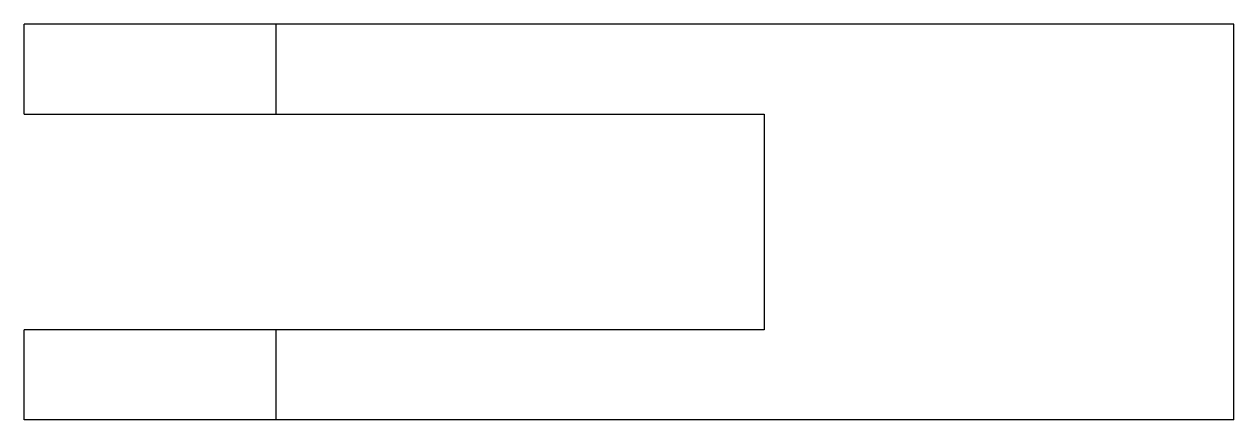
# Model space of a CAD drawing. Header units: metres. Extents: x -21.1 to 46.1, y -22 to 0.
import ezdxf

# ---------------------------------------------------------------- set-up
doc = ezdxf.new("R2010")
doc.units = ezdxf.units.M

msp = doc.modelspace()

# ---------------------------------------------------------------- linework, layer by layer
for points in [[(-21.1, -5), (-21.1, -4.9), (-21.1, -4.8), (-21.1, -4.7), (-21.1, -4.6), (-21.1, -4.5), (-21.1, -4.4), (-21.1, -4.3), (-21.1, -4.2), (-21.1, -4.1), (-21.1, -4), (-21.1, -3.9), (-21.1, -3.8), (-21.1, -3.7), (-21.1, -3.6), (-21.1, -3.5), (-21.1, -3.4), (-21.1, -3.3), (-21.1, -3.2), (-21.1, -3.1), (-21.1, -3), (-21.1, -2.9), (-21.1, -2.8), (-21.1, -2.7), (-21.1, -2.6), (-21.1, -2.5), (-21.1, -2.4), (-21.1, -2.3), (-21.1, -2.2), (-21.1, -2.1), (-21.1, -2), (-21.1, -1.9), (-21.1, -1.8), (-21.1, -1.7), (-21.1, -1.6), (-21.1, -1.5), (-21.1, -1.4), (-21.1, -1.3), (-21.1, -1.2), (-21.1, -1.1), (-21.1, -1), (-21.1, -0.9), (-21.1, -0.8), (-21.1, -0.7), (-21.1, -0.6), (-21.1, -0.5), (-21.1, -0.4), (-21.1, -0.3), (-21.1, -0.2), (-21.1, -0.1), (-21.1, 0)], [(-7.1, 0), (-7.149, 0), (-7.198, 0), (-7.247, 0), (-7.338, 0), (-7.483, 0), (-7.628, 0), (-7.773, 0), (-7.993, 0), (-8.227, 0), (-8.46, 0), (-8.716, 0), (-9.026, 0), (-9.337, 0), (-9.647, 0), (-10.001, 0), (-10.373, 0), (-10.744, 0), (-11.122, 0), (-11.536, 0), (-11.951, 0), (-12.365, 0), (-12.792, 0), (-13.228, 0), (-13.664, 0), (-14.1, 0), (-14.536, 0), (-14.972, 0), (-15.408, 0), (-15.835, 0), (-16.249, 0), (-16.664, 0), (-17.078, 0), (-17.456, 0), (-17.827, 0), (-18.199, 0), (-18.553, 0), (-18.863, 0), (-19.174, 0), (-19.484, 0), (-19.74, 0), (-19.973, 0), (-20.207, 0), (-20.427, 0), (-20.572, 0), (-20.717, 0), (-20.862, 0), (-20.953, 0), (-21.002, 0), (-21.051, 0), (-21.1, 0)], [(-7.1, -5), (-7.1, -4.9), (-7.1, -4.8), (-7.1, -4.7), (-7.1, -4.6), (-7.1, -4.5), (-7.1, -4.4), (-7.1, -4.3), (-7.1, -4.2), (-7.1, -4.1), (-7.1, -4), (-7.1, -3.9), (-7.1, -3.8), (-7.1, -3.7), (-7.1, -3.6), (-7.1, -3.5), (-7.1, -3.4), (-7.1, -3.3), (-7.1, -3.2), (-7.1, -3.1), (-7.1, -3), (-7.1, -2.9), (-7.1, -2.8), (-7.1, -2.7), (-7.1, -2.6), (-7.1, -2.5), (-7.1, -2.4), (-7.1, -2.3), (-7.1, -2.2), (-7.1, -2.1), (-7.1, -2), (-7.1, -1.9), (-7.1, -1.8), (-7.1, -1.7), (-7.1, -1.6), (-7.1, -1.5), (-7.1, -1.4), (-7.1, -1.3), (-7.1, -1.2), (-7.1, -1.1), (-7.1, -1), (-7.1, -0.9), (-7.1, -0.8), (-7.1, -0.7), (-7.1, -0.6), (-7.1, -0.5), (-7.1, -0.4), (-7.1, -0.3), (-7.1, -0.2), (-7.1, -0.1), (-7.1, 0)], [(46.1, 0), (45.036, 0), (43.972, 0), (42.908, 0), (41.844, 0), (40.78, 0), (39.716, 0), (38.652, 0), (37.588, 0), (36.524, 0), (35.46, 0), (34.396, 0), (33.332, 0), (32.268, 0), (31.204, 0), (30.14, 0), (29.076, 0), (28.012, 0), (26.948, 0), (25.884, 0), (24.82, 0), (23.756, 0), (22.692, 0), (21.628, 0), (20.564, 0), (19.5, 0), (18.436, 0), (17.372, 0), (16.308, 0), (15.244, 0), (14.18, 0), (13.116, 0), (12.052, 0), (10.988, 0), (9.924, 0), (8.86, 0), (7.796, 0), (6.732, 0), (5.668, 0), (4.604, 0), (3.54, 0), (2.476, 0), (1.412, 0), (0.348, 0), (-0.716, 0), (-1.78, 0), (-2.844, 0), (-3.908, 0), (-4.972, 0), (-6.036, 0), (-7.1, 0)], [(46.1, -22), (46.1, -21.56), (46.1, -21.12), (46.1, -20.68), (46.1, -20.24), (46.1, -19.8), (46.1, -19.36), (46.1, -18.92), (46.1, -18.48), (46.1, -18.04), (46.1, -17.6), (46.1, -17.16), (46.1, -16.72), (46.1, -16.28), (46.1, -15.84), (46.1, -15.4), (46.1, -14.96), (46.1, -14.52), (46.1, -14.08), (46.1, -13.64), (46.1, -13.2), (46.1, -12.76), (46.1, -12.32), (46.1, -11.88), (46.1, -11.44), (46.1, -11), (46.1, -10.56), (46.1, -10.12), (46.1, -9.68), (46.1, -9.24), (46.1, -8.8), (46.1, -8.36), (46.1, -7.92), (46.1, -7.48), (46.1, -7.04), (46.1, -6.6), (46.1, -6.16), (46.1, -5.72), (46.1, -5.28), (46.1, -4.84), (46.1, -4.4), (46.1, -3.96), (46.1, -3.52), (46.1, -3.08), (46.1, -2.64), (46.1, -2.2), (46.1, -1.76), (46.1, -1.32), (46.1, -0.88), (46.1, -0.44), (46.1, 0)], [(-21.1, -5), (-21.051, -5), (-21.002, -5), (-20.953, -5), (-20.862, -5), (-20.717, -5), (-20.572, -5), (-20.427, -5), (-20.207, -5), (-19.973, -5), (-19.74, -5), (-19.484, -5), (-19.174, -5), (-18.863, -5), (-18.553, -5), (-18.199, -5), (-17.827, -5), (-17.456, -5), (-17.078, -5), (-16.664, -5), (-16.249, -5), (-15.835, -5), (-15.408, -5), (-14.972, -5), (-14.536, -5), (-14.1, -5), (-13.664, -5), (-13.228, -5), (-12.792, -5), (-12.365, -5), (-11.951, -5), (-11.536, -5), (-11.122, -5), (-10.744, -5), (-10.373, -5), (-10.001, -5), (-9.647, -5), (-9.337, -5), (-9.026, -5), (-8.716, -5), (-8.46, -5), (-8.227, -5), (-7.993, -5), (-7.773, -5), (-7.628, -5), (-7.483, -5), (-7.338, -5), (-7.247, -5), (-7.198, -5), (-7.149, -5), (-7.1, -5)], [(-7.1, -5), (-6.558, -5), (-6.016, -5), (-5.474, -5), (-4.932, -5), (-4.39, -5), (-3.848, -5), (-3.306, -5), (-2.764, -5), (-2.222, -5), (-1.68, -5), (-1.138, -5), (-0.596, -5), (-0.054, -5), (0.488, -5), (1.03, -5), (1.572, -5), (2.114, -5), (2.656, -5), (3.198, -5), (3.74, -5), (4.282, -5), (4.824, -5), (5.366, -5), (5.908, -5), (6.45, -5), (6.992, -5), (7.534, -5), (8.076, -5), (8.618, -5), (9.16, -5), (9.702, -5), (10.244, -5), (10.786, -5), (11.328, -5), (11.87, -5), (12.412, -5), (12.954, -5), (13.496, -5), (14.038, -5), (14.58, -5), (15.122, -5), (15.664, -5), (16.206, -5), (16.748, -5), (17.29, -5), (17.832, -5), (18.374, -5), (18.916, -5), (19.458, -5), (20, -5)], [(20, -5), (20, -5.24), (20, -5.48), (20, -5.72), (20, -5.96), (20, -6.2), (20, -6.44), (20, -6.68), (20, -6.92), (20, -7.16), (20, -7.4), (20, -7.64), (20, -7.88), (20, -8.12), (20, -8.36), (20, -8.6), (20, -8.84), (20, -9.08), (20, -9.32), (20, -9.56), (20, -9.8), (20, -10.04), (20, -10.28), (20, -10.52), (20, -10.76), (20, -11), (20, -11.24), (20, -11.48), (20, -11.72), (20, -11.96), (20, -12.2), (20, -12.44), (20, -12.68), (20, -12.92), (20, -13.16), (20, -13.4), (20, -13.64), (20, -13.88), (20, -14.12), (20, -14.36), (20, -14.6), (20, -14.84), (20, -15.08), (20, -15.32), (20, -15.56), (20, -15.8), (20, -16.04), (20, -16.28), (20, -16.52), (20, -16.76), (20, -17)], [(-7.1, -17), (-7.149, -17), (-7.198, -17), (-7.247, -17), (-7.338, -17), (-7.483, -17), (-7.628, -17), (-7.773, -17), (-7.993, -17), (-8.227, -17), (-8.46, -17), (-8.716, -17), (-9.026, -17), (-9.337, -17), (-9.647, -17), (-10.001, -17), (-10.373, -17), (-10.744, -17), (-11.122, -17), (-11.536, -17), (-11.951, -17), (-12.365, -17), (-12.792, -17), (-13.228, -17), (-13.664, -17), (-14.1, -17), (-14.536, -17), (-14.972, -17), (-15.408, -17), (-15.835, -17), (-16.249, -17), (-16.664, -17), (-17.078, -17), (-17.456, -17), (-17.827, -17), (-18.199, -17), (-18.553, -17), (-18.863, -17), (-19.174, -17), (-19.484, -17), (-19.74, -17), (-19.973, -17), (-20.207, -17), (-20.427, -17), (-20.572, -17), (-20.717, -17), (-20.862, -17), (-20.953, -17), (-21.002, -17), (-21.051, -17), (-21.1, -17)], [(-21.1, -22), (-21.1, -21.9), (-21.1, -21.8), (-21.1, -21.7), (-21.1, -21.6), (-21.1, -21.5), (-21.1, -21.4), (-21.1, -21.3), (-21.1, -21.2), (-21.1, -21.1), (-21.1, -21), (-21.1, -20.9), (-21.1, -20.8), (-21.1, -20.7), (-21.1, -20.6), (-21.1, -20.5), (-21.1, -20.4), (-21.1, -20.3), (-21.1, -20.2), (-21.1, -20.1), (-21.1, -20), (-21.1, -19.9), (-21.1, -19.8), (-21.1, -19.7), (-21.1, -19.6), (-21.1, -19.5), (-21.1, -19.4), (-21.1, -19.3), (-21.1, -19.2), (-21.1, -19.1), (-21.1, -19), (-21.1, -18.9), (-21.1, -18.8), (-21.1, -18.7), (-21.1, -18.6), (-21.1, -18.5), (-21.1, -18.4), (-21.1, -18.3), (-21.1, -18.2), (-21.1, -18.1), (-21.1, -18), (-21.1, -17.9), (-21.1, -17.8), (-21.1, -17.7), (-21.1, -17.6), (-21.1, -17.5), (-21.1, -17.4), (-21.1, -17.3), (-21.1, -17.2), (-21.1, -17.1), (-21.1, -17)], [(20, -17), (19.458, -17), (18.916, -17), (18.374, -17), (17.832, -17), (17.29, -17), (16.748, -17), (16.206, -17), (15.664, -17), (15.122, -17), (14.58, -17), (14.038, -17), (13.496, -17), (12.954, -17), (12.412, -17), (11.87, -17), (11.328, -17), (10.786, -17), (10.244, -17), (9.702, -17), (9.16, -17), (8.618, -17), (8.076, -17), (7.534, -17), (6.992, -17), (6.45, -17), (5.908, -17), (5.366, -17), (4.824, -17), (4.282, -17), (3.74, -17), (3.198, -17), (2.656, -17), (2.114, -17), (1.572, -17), (1.03, -17), (0.488, -17), (-0.054, -17), (-0.596, -17), (-1.138, -17), (-1.68, -17), (-2.222, -17), (-2.764, -17), (-3.306, -17), (-3.848, -17), (-4.39, -17), (-4.932, -17), (-5.474, -17), (-6.016, -17), (-6.558, -17), (-7.1, -17)], [(-7.1, -22), (-7.1, -21.9), (-7.1, -21.8), (-7.1, -21.7), (-7.1, -21.6), (-7.1, -21.5), (-7.1, -21.4), (-7.1, -21.3), (-7.1, -21.2), (-7.1, -21.1), (-7.1, -21), (-7.1, -20.9), (-7.1, -20.8), (-7.1, -20.7), (-7.1, -20.6), (-7.1, -20.5), (-7.1, -20.4), (-7.1, -20.3), (-7.1, -20.2), (-7.1, -20.1), (-7.1, -20), (-7.1, -19.9), (-7.1, -19.8), (-7.1, -19.7), (-7.1, -19.6), (-7.1, -19.5), (-7.1, -19.4), (-7.1, -19.3), (-7.1, -19.2), (-7.1, -19.1), (-7.1, -19), (-7.1, -18.9), (-7.1, -18.8), (-7.1, -18.7), (-7.1, -18.6), (-7.1, -18.5), (-7.1, -18.4), (-7.1, -18.3), (-7.1, -18.2), (-7.1, -18.1), (-7.1, -18), (-7.1, -17.9), (-7.1, -17.8), (-7.1, -17.7), (-7.1, -17.6), (-7.1, -17.5), (-7.1, -17.4), (-7.1, -17.3), (-7.1, -17.2), (-7.1, -17.1), (-7.1, -17)], [(-7.1, -22), (-7.149, -22), (-7.198, -22), (-7.247, -22), (-7.338, -22), (-7.483, -22), (-7.628, -22), (-7.773, -22), (-7.993, -22), (-8.227, -22), (-8.46, -22), (-8.716, -22), (-9.026, -22), (-9.337, -22), (-9.647, -22), (-10.001, -22), (-10.373, -22), (-10.744, -22), (-11.122, -22), (-11.536, -22), (-11.951, -22), (-12.365, -22), (-12.792, -22), (-13.228, -22), (-13.664, -22), (-14.1, -22), (-14.536, -22), (-14.972, -22), (-15.408, -22), (-15.835, -22), (-16.249, -22), (-16.664, -22), (-17.078, -22), (-17.456, -22), (-17.827, -22), (-18.199, -22), (-18.553, -22), (-18.863, -22), (-19.174, -22), (-19.484, -22), (-19.74, -22), (-19.973, -22), (-20.207, -22), (-20.427, -22), (-20.572, -22), (-20.717, -22), (-20.862, -22), (-20.953, -22), (-21.002, -22), (-21.051, -22), (-21.1, -22)], [(46.1, -22), (45.036, -22), (43.972, -22), (42.908, -22), (41.844, -22), (40.78, -22), (39.716, -22), (38.652, -22), (37.588, -22), (36.524, -22), (35.46, -22), (34.396, -22), (33.332, -22), (32.268, -22), (31.204, -22), (30.14, -22), (29.076, -22), (28.012, -22), (26.948, -22), (25.884, -22), (24.82, -22), (23.756, -22), (22.692, -22), (21.628, -22), (20.564, -22), (19.5, -22), (18.436, -22), (17.372, -22), (16.308, -22), (15.244, -22), (14.18, -22), (13.116, -22), (12.052, -22), (10.988, -22), (9.924, -22), (8.86, -22), (7.796, -22), (6.732, -22), (5.668, -22), (4.604, -22), (3.54, -22), (2.476, -22), (1.412, -22), (0.348, -22), (-0.716, -22), (-1.78, -22), (-2.844, -22), (-3.908, -22), (-4.972, -22), (-6.036, -22), (-7.1, -22)]]:
    msp.add_lwpolyline(points)

doc.saveas('drawing.dxf')
